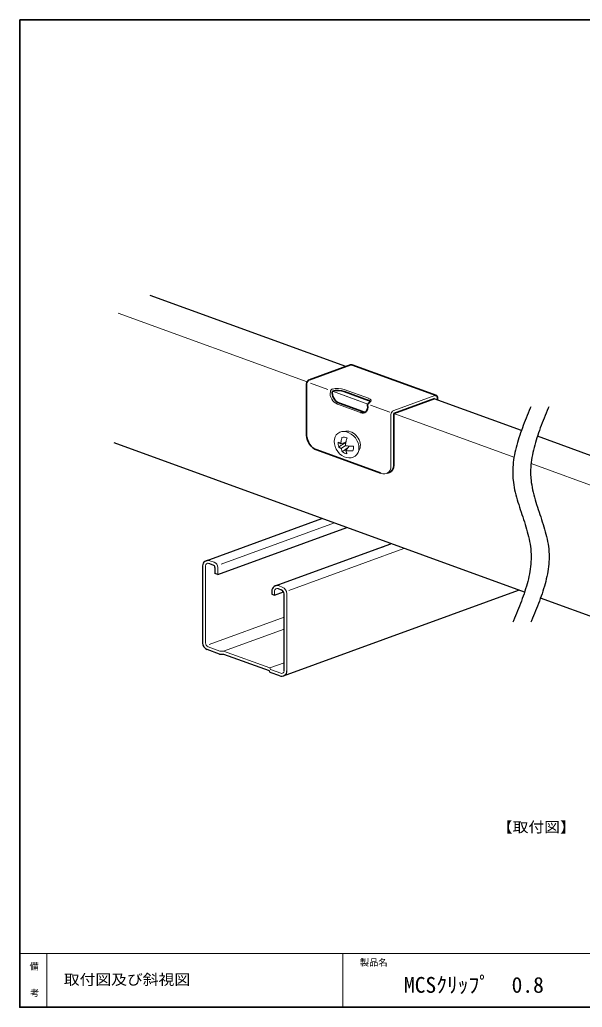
# Model space of a CAD drawing. Units: millimetres on the paper. Extents: x -405 to 411, y -913 to 286.
# Drawn here: x -399.1 to -242.4, y -912.7 to -637.7 of the extents above; entities that cross this region are included whole.
import ezdxf
from ezdxf.enums import TextEntityAlignment as Align

# ---------------------------------------------------------------- set-up
doc = ezdxf.new("R2010")
doc.units = ezdxf.units.MM
for name, color, linetype, lineweight in [('0-1_本体', 7, 'Continuous', 35), ('0-2_野縁受け', 5, 'Continuous', 25), ('0-3_野縁', 3, 'Continuous', 25), ('0-6_ねじ', 4, 'Continuous', 18), ('0-8_寸法線', 4, 'Continuous', 18), ('F-0_枠図面', 4, 'Continuous', 18), ('F-2_文字1', 4, 'Continuous', 18)]:
    doc.layers.add(name, color=color, linetype=linetype, lineweight=lineweight)
doc.layers.add('F-3_文字2', color=7, linetype='Continuous')
doc.styles.add('ＭＳ ゴシック', font='')
doc.styles.get('ＭＳ ゴシック').set_extended_font_data('MS Gothic')

msp = doc.modelspace()

# ---------------------------------------------------------------- linework, layer by layer
at = {"layer": '0-1_本体'}
for p, q in [((-306.965, -733.859), (-318.421, -738.029)), ((-306.541, -733.844), (-283.049, -742.395)), ((-319.173, -739.103), (-319.173, -753.503)), ((-308.722, -741.264), (-301.922, -743.739)), ((-303.636, -746.869), (-310.033, -744.54)), ((-294.929, -747.38), (-283.473, -743.21)), ((-282.721, -742.936), (-282.721, -742.936)), ((-282.721, -742.936), (-282.721, -743.615)), ((-294.929, -747.38), (-294.929, -761.781)), ((-316.354, -757.529), (-298.499, -764.028)), ((-296.728, -764.017), (-296.164, -763.812))]:
    msp.add_line(p, q, dxfattribs=at)
at = {"layer": '0-1_本体', "color": 4, "lineweight": 18}
for p, q in [((-313.28, -740.701), (-318.073, -738.956)), ((-304.361, -743.947), (-312.005, -741.165)), ((-308.722, -740.664), (-301.922, -743.139)), ((-294.929, -746.58), (-283.472, -742.41)), ((-304.199, -747.074), (-310.597, -744.745)), ((-295.999, -746.99), (-301.409, -745.021)), ((-283.473, -743.21), (-283.473, -743.341)), ((-295.681, -747.654), (-295.681, -762.055))]:
    msp.add_line(p, q, dxfattribs=at)
at = {"layer": '0-1_本体', "color": 6, "lineweight": 25}
for points in [[(-256.723, -745.503), (-256.888, -745.901), (-257.174, -746.587), (-257.458, -747.272), (-257.74, -747.958), (-258.019, -748.644), (-258.294, -749.33), (-258.565, -750.016), (-258.83, -750.702), (-259.09, -751.388), (-259.342, -752.074), (-259.587, -752.759), (-259.823, -753.445), (-260.05, -754.131), (-260.267, -754.817), (-260.473, -755.503), (-260.667, -756.189), (-260.848, -756.875), (-261.016, -757.56), (-261.17, -758.246), (-261.309, -758.932), (-261.432, -759.618), (-261.539, -760.304), (-261.628, -760.99), (-261.699, -761.676), (-261.751, -762.362), (-261.783, -763.047), (-261.794, -763.733), (-261.784, -764.419), (-261.752, -765.105), (-261.723, -765.503), (-261.686, -765.901), (-261.604, -766.587), (-261.502, -767.272), (-261.38, -767.958), (-261.24, -768.644), (-261.084, -769.33), (-260.914, -770.016), (-260.731, -770.702), (-260.536, -771.388)], [(-251.723, -745.503), (-251.888, -745.901), (-252.174, -746.587), (-252.458, -747.272), (-252.74, -747.958), (-253.019, -748.644), (-253.294, -749.33), (-253.565, -750.016), (-253.83, -750.702), (-254.09, -751.388), (-254.342, -752.074), (-254.587, -752.759), (-254.823, -753.445), (-255.05, -754.131), (-255.267, -754.817), (-255.473, -755.503), (-255.667, -756.189), (-255.848, -756.875), (-256.016, -757.56), (-256.17, -758.246), (-256.309, -758.932), (-256.432, -759.618), (-256.539, -760.304), (-256.628, -760.99), (-256.699, -761.676), (-256.751, -762.362), (-256.783, -763.047), (-256.794, -763.733), (-256.784, -764.419), (-256.752, -765.105), (-256.723, -765.503), (-256.686, -765.901), (-256.604, -766.587), (-256.502, -767.272), (-256.38, -767.958), (-256.24, -768.644), (-256.084, -769.33), (-255.914, -770.016), (-255.731, -770.702), (-255.536, -771.388)], [(-260.536, -771.388), (-260.332, -772.074), (-260.12, -772.759), (-259.901, -773.445), (-259.678, -774.131), (-259.451, -774.817), (-259.223, -775.503), (-258.994, -776.189), (-258.768, -776.875), (-258.544, -777.56), (-258.325, -778.246), (-258.113, -778.932), (-257.909, -779.618), (-257.715, -780.304), (-257.531, -780.99), (-257.361, -781.676), (-257.205, -782.362), (-257.066, -783.047), (-256.944, -783.733), (-256.841, -784.419), (-256.76, -785.105), (-256.723, -785.503), (-256.693, -785.901), (-256.661, -786.587), (-256.651, -787.272), (-256.663, -787.958), (-256.695, -788.644), (-256.747, -789.33), (-256.817, -790.016), (-256.907, -790.702), (-257.013, -791.388), (-257.136, -792.074), (-257.275, -792.759), (-257.429, -793.445), (-257.597, -794.131), (-257.779, -794.817), (-257.973, -795.503), (-258.178, -796.189), (-258.395, -796.875), (-258.622, -797.56)], [(-255.536, -771.388), (-255.332, -772.074), (-255.12, -772.759), (-254.901, -773.445), (-254.678, -774.131), (-254.451, -774.817), (-254.223, -775.503), (-253.994, -776.189), (-253.768, -776.875), (-253.544, -777.56), (-253.325, -778.246), (-253.113, -778.932), (-252.909, -779.618), (-252.715, -780.304), (-252.531, -780.99), (-252.361, -781.676), (-252.205, -782.362), (-252.066, -783.047), (-251.944, -783.733), (-251.841, -784.419), (-251.76, -785.105), (-251.723, -785.503), (-251.693, -785.901), (-251.661, -786.587), (-251.651, -787.272), (-251.663, -787.958), (-251.695, -788.644), (-251.747, -789.33), (-251.817, -790.016), (-251.907, -790.702), (-252.013, -791.388), (-252.136, -792.074), (-252.275, -792.759), (-252.429, -793.445), (-252.597, -794.131), (-252.779, -794.817), (-252.973, -795.503), (-253.178, -796.189), (-253.395, -796.875), (-253.622, -797.56)], [(-258.622, -797.56), (-258.858, -798.246), (-259.103, -798.932), (-259.356, -799.618), (-259.615, -800.304), (-259.881, -800.99), (-260.151, -801.676), (-260.427, -802.362), (-260.706, -803.047), (-260.988, -803.733), (-261.272, -804.419), (-261.557, -805.105), (-261.723, -805.503)], [(-253.622, -797.56), (-253.858, -798.246), (-254.103, -798.932), (-254.356, -799.618), (-254.615, -800.304), (-254.881, -800.99), (-255.151, -801.676), (-255.427, -802.362), (-255.706, -803.047), (-255.988, -803.733), (-256.272, -804.419), (-256.557, -805.105), (-256.723, -805.503)]]:
    msp.add_lwpolyline(points, dxfattribs=at)
at = {"layer": '0-1_本体'}
for centre, major_axis, ratio, start_param, end_param in [((-306.965, -734.659), (0.532, 0.759), 0.7, 0.1839678, 0.7855464), ((-318.422, -738.829), (0.532, 0.759), 0.7, 0.7852499, 2.3563427), ((-310.033, -742.382), (-1.434, 2.048), 0.7, 0.5516953, 2.3566391), ((-310.516, -741.917), (2.5, 0), 0.375, 0.7704734, 2.2091285), ((-283.473, -743.21), (0.532, 0.759), 0.7, 5.4976389, 7.0687317), ((-304.201, -744.916), (-1.434, 2.048), 0.7, 2.3560463, 4.1609902), ((-301.665, -744.928), (0.399, 0.569), 0.7, 0.7855464, 2.3560463), ((-303.716, -744.392), (2.5, 0), 0.375, 0.3257295, 0.8301724), ((-303.637, -744.71), (-1.434, 2.048), 0.7, 2.3560463, 2.7869003), ((-316.354, -754.529), (-1.994, 2.847), 0.7, 0.7849535, 2.3566391), ((-297.748, -760.754), (-1.994, 2.847), 0.7, 2.9529323, 3.927139)]:
    msp.add_ellipse(centre, major_axis=major_axis, ratio=ratio, start_param=start_param, end_param=end_param, dxfattribs=at)
at = {"layer": '0-1_本体', "color": 4, "lineweight": 18}
for centre, major_axis, ratio, start_param, end_param in [((-310.597, -742.588), (-1.434, 2.048), 0.7, 0.5516953, 2.3566391), ((-312.005, -741.165), (0.399, 0.569), 0.7, 0.5966269, 2.3560463), ((-310.516, -741.317), (2.5, 0), 0.375, 0.7704734, 2.2091285), ((-303.716, -743.792), (2.5, 0), 0.375, 5.6747027, 7.1133577), ((-294.929, -747.38), (0.532, 0.759), 0.7, 0.7852499, 2.3563427), ((-298.5, -761.027), (-1.994, 2.847), 0.7, 2.3560463, 3.927139)]:
    msp.add_ellipse(centre, major_axis=major_axis, ratio=ratio, start_param=start_param, end_param=end_param, dxfattribs=at)
at = {"layer": '0-2_野縁受け'}
for p, q in [((-308.244, -734.325), (-362.752, -714.486)), ((-259.358, -752.118), (-283.653, -743.275)), ((-258.481, -797.134), (-372.728, -755.552)), ((-193.719, -776.009), (-254.919, -753.734)), ((-199.035, -818.866), (-254.068, -798.835))]:
    msp.add_line(p, q, dxfattribs=at)
at = {"layer": '0-2_野縁受け', "color": 4, "lineweight": 18}
for p, q in [((-319.042, -738.603), (-371.637, -719.46)), ((-302.13, -744.759), (-312.005, -741.165)), ((-261.424, -759.574), (-294.929, -747.38)), ((-204.516, -780.287), (-256.661, -761.308))]:
    msp.add_line(p, q, dxfattribs=at)
at = {"layer": '0-3_野縁'}
for p, q in [((-347.158, -788.38), (-314.975, -776.667)), ((-343.916, -792.187), (-307.996, -779.113)), ((-327.894, -795.392), (-295.712, -783.678)), ((-299.628, -785.104), (-297.658, -784.387)), ((-345.177, -789.579), (-346.406, -789.132)), ((-348.145, -789.79), (-348.145, -811.247)), ((-344.716, -790.237), (-344.716, -791.895)), ((-343.916, -792.187), (-344.716, -791.895)), ((-328.881, -796.801), (-328.881, -797.659)), ((-328.081, -797.95), (-325.589, -797.043)), ((-327.142, -796.143), (-326.242, -796.471)), ((-325.64, -820.465), (-260.139, -796.625)), ((-328.881, -797.659), (-328.081, -797.95)), ((-325.453, -819.056), (-325.453, -797.598)), ((-343.447, -814.358), (-346.829, -813.127)), ((-329.351, -819.488), (-329.584, -818.988)), ((-326.666, -820.465), (-329.351, -819.488))]:
    msp.add_line(p, q, dxfattribs=at)
at = {"layer": '0-3_野縁', "color": 4, "lineweight": 18}
for p, q in [((-343.009, -789.361), (-311.424, -777.865)), ((-324.149, -796.687), (-292.059, -785.007)), ((-344.903, -788.827), (-346.132, -788.38)), ((-347.345, -789.79), (-347.345, -811.247)), ((-343.916, -790.237), (-343.916, -792.187)), ((-328.081, -796.801), (-328.081, -797.95)), ((-326.868, -795.392), (-325.969, -795.719)), ((-324.653, -819.056), (-324.653, -797.598)), ((-346.355, -811.727), (-325.453, -804.119)), ((-342.306, -813.558), (-325.453, -807.424)), ((-343.305, -813.558), (-346.555, -812.375)), ((-329.414, -818.25), (-325.453, -816.808)), ((-329.21, -818.688), (-329.414, -818.25)), ((-326.392, -819.714), (-329.21, -818.688))]:
    msp.add_line(p, q, dxfattribs=at)
msp.add_lwpolyline([(-343.305, -813.558), (-342.306, -813.558), (-329.414, -818.25)], dxfattribs=at)
at = {"layer": '0-3_野縁'}
msp.add_lwpolyline([(-343.447, -814.358), (-342.306, -814.358), (-329.584, -818.988)], dxfattribs=at)
for centre, radius, start, end in [((-346.645, -789.79), 1.5, 70, 180), ((-345.416, -790.237), 0.7, 0, 70), ((-327.381, -796.801), 1.5, 70, 180), ((-326.653, -797.598), 1.2, 0, 70), ((-346.145, -811.247), 2, 180, 250), ((-326.153, -819.056), 1.5, 250, 0)]:
    msp.add_arc(centre, radius, start, end, dxfattribs=at)
at = {"layer": '0-3_野縁', "color": 4, "lineweight": 18}
for centre, radius, start, end in [((-346.645, -789.79), 0.7, 70, 180), ((-345.416, -790.237), 1.5, 0, 70), ((-327.381, -796.801), 0.7, 70, 180), ((-326.653, -797.598), 2, 0, 70), ((-346.145, -811.247), 1.2, 180, 250), ((-326.153, -819.056), 0.7, 250, 0)]:
    msp.add_arc(centre, radius, start, end, dxfattribs=at)
at = {"layer": '0-6_ねじ'}
for p, q in [((-308.283, -752.298), (-309.251, -752.413)), ((-310.376, -755.361), (-310.395, -755.347)), ((-310.292, -755.419), (-310.376, -755.361)), ((-310.208, -755.477), (-310.292, -755.419)), ((-308.464, -755.507), (-310.23, -756.705)), ((-310.123, -755.533), (-310.208, -755.477)), ((-310.038, -755.588), (-310.123, -755.533)), ((-309.953, -755.642), (-310.038, -755.588)), ((-309.867, -755.694), (-309.953, -755.642)), ((-309.78, -755.746), (-309.867, -755.694)), ((-309.694, -755.795), (-309.78, -755.746)), ((-309.653, -755.818), (-309.694, -755.795)), ((-309.653, -755.818), (-308.249, -755.374)), ((-309.653, -755.818), (-309.645, -755.686)), ((-309.645, -755.686), (-309.633, -755.541)), ((-309.633, -755.541), (-309.617, -755.395)), ((-309.617, -755.395), (-309.597, -755.25)), ((-309.597, -755.25), (-309.573, -755.104)), ((-309.573, -755.104), (-309.546, -754.957)), ((-309.546, -754.957), (-309.516, -754.811)), ((-309.516, -754.811), (-309.483, -754.665)), ((-309.483, -754.665), (-309.448, -754.518)), ((-309.448, -754.518), (-309.409, -754.371)), ((-309.409, -754.371), (-309.368, -754.225)), ((-309.368, -754.225), (-309.325, -754.078)), ((-309.325, -754.078), (-309.316, -754.05)), ((-308.372, -756.316), (-308.365, -756.185)), ((-308.365, -756.185), (-308.352, -756.039)), ((-308.352, -756.039), (-308.336, -755.894)), ((-308.336, -755.894), (-308.316, -755.748)), ((-308.316, -755.748), (-308.292, -755.602)), ((-308.292, -755.602), (-308.266, -755.456)), ((-308.266, -755.456), (-308.236, -755.31)), ((-308.236, -755.31), (-308.203, -755.163)), ((-308.203, -755.163), (-308.167, -755.017)), ((-308.167, -755.017), (-308.128, -754.87)), ((-308.128, -754.87), (-308.087, -754.723)), ((-308.087, -754.723), (-308.044, -754.576)), ((-308.044, -754.576), (-307.999, -754.429)), ((-307.999, -754.429), (-307.951, -754.282)), ((-307.951, -754.282), (-307.91, -754.16)), ((-310.16, -756.754), (-310.23, -756.705)), ((-310.076, -756.811), (-310.16, -756.754)), ((-309.991, -756.867), (-310.076, -756.811)), ((-309.906, -756.922), (-309.991, -756.867)), ((-309.82, -756.976), (-309.906, -756.922)), ((-309.734, -757.029), (-309.82, -756.976)), ((-309.648, -757.08), (-309.734, -757.029)), ((-309.561, -757.13), (-309.648, -757.08)), ((-309.521, -757.152), (-309.561, -757.13)), ((-309.521, -757.152), (-308.321, -756.327)), ((-307.603, -756.834), (-309.246, -758.019)), ((-308.24, -757.651), (-307.317, -756.467)), ((-304.906, -758.374), (-304.412, -757.361))]:
    msp.add_line(p, q, dxfattribs=at)
for points in [[(-309.246, -758.019), (-309.273, -757.947), (-309.309, -757.848), (-309.344, -757.749), (-309.378, -757.65), (-309.409, -757.55), (-309.44, -757.451), (-309.469, -757.351), (-309.496, -757.252), (-309.521, -757.152)], [(-306.128, -756.473), (-306.254, -756.478), (-306.411, -756.482), (-306.567, -756.485), (-306.722, -756.486), (-306.876, -756.484), (-307.03, -756.481), (-307.183, -756.474), (-307.336, -756.466), (-307.487, -756.454), (-307.637, -756.439), (-307.786, -756.422), (-307.935, -756.4), (-308.082, -756.376), (-308.228, -756.348), (-308.372, -756.316)], [(-306.352, -757.818), (-306.434, -757.819), (-306.59, -757.82), (-306.744, -757.819), (-306.898, -757.815), (-307.051, -757.809), (-307.203, -757.8), (-307.355, -757.788), (-307.505, -757.774), (-307.654, -757.756), (-307.802, -757.735), (-307.949, -757.71), (-308.095, -757.682), (-308.24, -757.651)], [(-307.944, -758.575), (-307.955, -758.545), (-307.993, -758.446), (-308.029, -758.347), (-308.063, -758.247), (-308.097, -758.148), (-308.129, -758.049), (-308.159, -757.949), (-308.188, -757.85), (-308.215, -757.75), (-308.24, -757.651)]]:
    msp.add_lwpolyline(points, dxfattribs=at)
msp.add_ellipse((-308.058, -756.083), major_axis=(-2.435, 3.173), ratio=0.775, dxfattribs=at)
for centre, major_axis, start_param, end_param in [((-307.239, -755.51), (-2.131, 2.777), 3.5655778, 5.8546156), ((-308.264, -756.278), (-1.522, 1.983), 0.6193481, 1.2206666), ((-308.264, -756.278), (-1.522, 1.983), 5.338638, 6.0110071), ((-308.264, -756.278), (-1.522, 1.983), 1.8896109, 2.5096444), ((-308.264, -756.278), (-1.522, 1.983), 3.4450299, 4.0912872)]:
    msp.add_ellipse(centre, major_axis=major_axis, ratio=0.775, start_param=start_param, end_param=end_param, dxfattribs=at)
at = {"layer": 'F-0_枠図面', "color": 7, "lineweight": 35}
msp.add_line((-399.069, -637.729), (-9.569, -637.729), dxfattribs=at)
at = {"layer": 'F-0_枠図面'}
for p, q in [((-399.069, -897.729), (-9.569, -897.729)), ((-391.569, -897.729), (-391.569, -912.729)), ((-309.069, -897.729), (-309.069, -912.729))]:
    msp.add_line(p, q, dxfattribs=at)
at = {"layer": 'F-0_枠図面', "color": 7, "lineweight": 35}
msp.add_lwpolyline([(-399.069, -637.729), (-399.069, -912.729), (-9.569, -912.729)], dxfattribs=at)

# ---------------------------------------------------------------- texts
at = {"layer": '0-8_寸法線', "color": 7, "style": 'ＭＳ ゴシック', "width": 1.1}
msp.add_text('【取付図】', height=2.933, dxfattribs=at).set_placement((-266.216, -864.903), align=Align.BOTTOM_LEFT)
at = {"layer": 'F-2_文字1', "color": 7, "style": 'ＭＳ ゴシック'}
for s, p in [('製品名', (-304.342, -901.731)), ('備', (-396.358, -902.816)), ('考', (-396.179, -910.239))]:
    msp.add_text(s, height=1.833, dxfattribs=at).set_placement(p, align=Align.BOTTOM_LEFT)
at = {"layer": 'F-3_文字2', "style": 'ＭＳ ゴシック', "width": 1.1}
msp.add_text('取付図及び斜視図', height=2.933, dxfattribs=at).set_placement((-386.805, -907.361), align=Align.BOTTOM_LEFT)
at = {"layer": 'F-3_文字2', "style": 'ＭＳ ゴシック'}
msp.add_text('MCSｸﾘｯﾌﾟ\u30000.8', height=4.399, dxfattribs=at).set_placement((-292.068, -910.02), align=Align.BOTTOM_LEFT)

doc.saveas('drawing.dxf')
